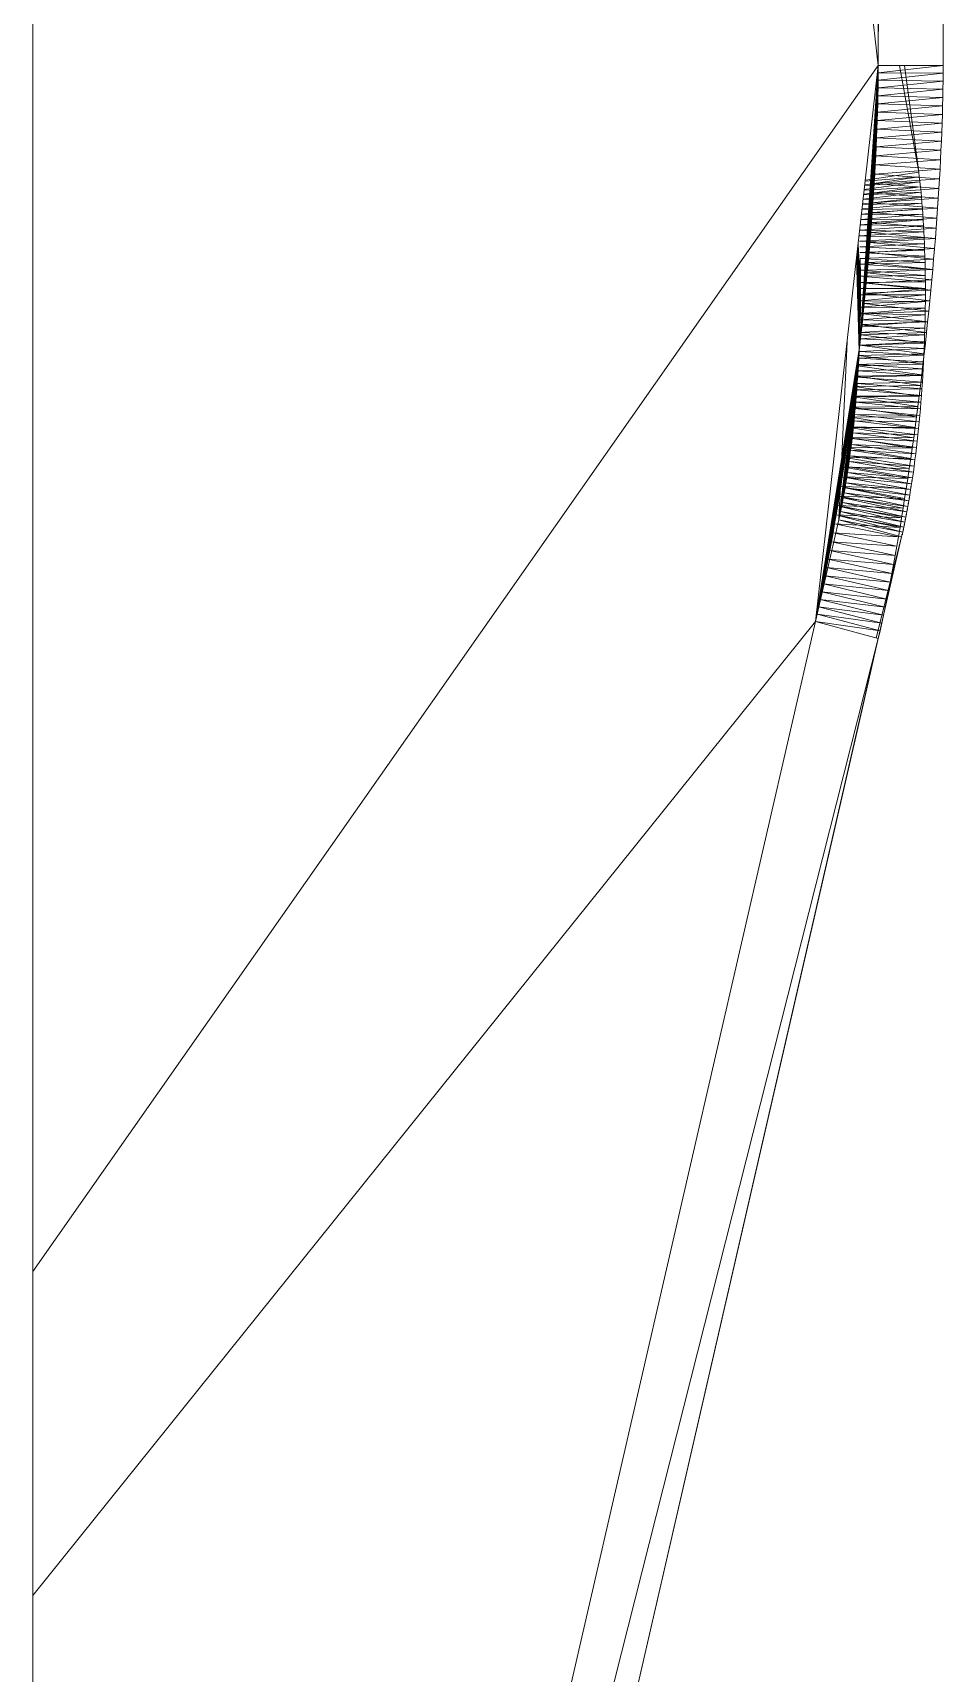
# Model space of a CAD drawing. Header units: millimetres. Extents: x 586.5 to 618.3, y 239.1 to 272.6.
# Drawn here: x 595.47554 to 595.49998, y 261.16599 to 261.21002 of the extents above; entities that cross this region are included whole.
import ezdxf

# ---------------------------------------------------------------- set-up
doc = ezdxf.new("R2010")
doc.units = ezdxf.units.MM
doc.header["$LTSCALE"] = 75
doc.layers.add('A-GENM', color=253, linetype='Continuous', lineweight=9)

# ---------------------------------------------------------------- blocks, each defined once
blk = doc.blocks.new('Object 78487 - Object-283474-Subsolo')
at = {"layer": 'A-GENM'}
for p, q in [((-34810.866, 12190), (-34810.866, 12590)), ((-34810.866, 12590), (-34810.866, 12190))]:
    blk.add_line(p, q, dxfattribs=at)
blk = doc.blocks.new('Object 78487 - Object 78487-283478-Subsolo')
blk.add_blockref('Object 78487 - Object-283474-Subsolo', (0, 0))
blk = doc.blocks.new('_2597901 -  2597901-283655-Subsolo')
at = {"layer": 'A-GENM'}
for p, q in [((-34788.163, 12320.583), (-34810.866, 12515.539)), ((-34788.163, 12461.826), (-34788.163, 12320.583)), ((-34787.678, 12461.061), (-34788.163, 12320.583)), ((-34786.421, 12320.579), (-34786.421, 12327.967)), ((-34786.421, 12320.579), (-34786.421, 12327.967)), ((-34786.421, 12326.973), (-34786.421, 12320.579)), ((-34786.421, 12320.579), (-34786.421, 12326.973)), ((-34788.163, 12320.583), (-34810.866, 12288.204)), ((-34788.163, 12320.583), (-34789.853, 12305.656)), ((-34788.163, 12320.583), (-34788.66, 12313.073)), ((-34788.163, 12320.583), (-34788.63, 12313.352)), ((-34788.163, 12320.583), (-34788.6, 12313.63)), ((-34788.163, 12320.583), (-34788.57, 12313.909)), ((-34788.163, 12320.583), (-34788.542, 12314.187)), ((-34788.163, 12320.583), (-34788.514, 12314.463)), ((-34788.163, 12320.583), (-34788.486, 12314.739)), ((-34788.163, 12320.583), (-34788.46, 12315.015)), ((-34788.163, 12320.583), (-34788.437, 12315.288)), ((-34788.163, 12320.583), (-34788.411, 12315.561)), ((-34788.163, 12320.583), (-34788.391, 12315.831)), ((-34788.163, 12320.583), (-34788.367, 12316.099)), ((-34788.163, 12320.583), (-34788.346, 12316.367)), ((-34788.163, 12320.583), (-34788.328, 12316.631)), ((-34788.163, 12320.583), (-34788.309, 12316.892)), ((-34788.163, 12320.583), (-34788.291, 12317.152)), ((-34788.163, 12320.583), (-34788.274, 12317.407)), ((-34788.163, 12320.583), (-34788.26, 12317.66)), ((-34788.163, 12320.583), (-34788.246, 12317.91)), ((-34788.163, 12320.583), (-34788.232, 12318.156)), ((-34788.163, 12320.583), (-34788.221, 12318.399)), ((-34788.163, 12320.583), (-34788.209, 12318.638)), ((-34788.163, 12320.583), (-34788.2, 12318.872)), ((-34788.163, 12320.583), (-34788.191, 12319.103)), ((-34788.163, 12320.583), (-34788.184, 12319.328)), ((-34788.163, 12320.583), (-34788.177, 12319.549)), ((-34788.163, 12320.583), (-34788.172, 12319.765)), ((-34788.163, 12320.583), (-34788.167, 12319.977)), ((-34788.163, 12320.583), (-34788.165, 12320.184)), ((-34788.163, 12320.384), (-34788.165, 12320.184)), ((-34786.423, 12320.372), (-34788.165, 12320.184)), ((-34786.421, 12320.579), (-34788.163, 12320.583)), ((-34788.163, 12320.583), (-34788.163, 12320.384)), ((-34786.421, 12320.579), (-34788.163, 12320.384)), ((-34786.423, 12320.372), (-34788.163, 12320.384)), ((-34787.592, 12320.582), (-34787.079, 12317.72)), ((-34787.459, 12320.581), (-34787.079, 12317.72)), ((-34786.421, 12320.579), (-34786.423, 12320.377)), ((-34786.421, 12320.579), (-34786.423, 12320.372)), ((-34786.421, 12320.579), (-34786.423, 12320.377)), ((-34786.423, 12320.372), (-34786.423, 12320.377)), ((-34786.423, 12320.372), (-34786.423, 12320.377)), ((-34786.423, 12320.372), (-34786.423, 12320.167)), ((-34786.423, 12320.372), (-34786.423, 12320.161)), ((-34786.423, 12320.372), (-34786.423, 12320.167)), ((-34788.167, 12319.977), (-34788.172, 12319.765)), ((-34786.428, 12319.943), (-34788.172, 12319.765)), ((-34788.165, 12320.184), (-34788.167, 12319.977)), ((-34786.423, 12320.161), (-34788.167, 12319.977)), ((-34786.428, 12319.943), (-34788.167, 12319.977)), ((-34786.423, 12320.161), (-34788.165, 12320.184)), ((-34786.428, 12319.943), (-34786.43, 12319.728)), ((-34786.428, 12319.943), (-34786.43, 12319.722)), ((-34786.428, 12319.943), (-34786.43, 12319.728)), ((-34786.423, 12320.161), (-34786.428, 12319.949)), ((-34786.423, 12320.161), (-34786.428, 12319.943)), ((-34786.423, 12320.161), (-34786.428, 12319.949)), ((-34786.428, 12319.943), (-34786.428, 12319.949)), ((-34786.428, 12319.943), (-34786.428, 12319.949)), ((-34786.423, 12320.161), (-34786.423, 12320.167)), ((-34786.423, 12320.161), (-34786.423, 12320.167)), ((-34788.177, 12319.549), (-34788.184, 12319.328)), ((-34786.437, 12319.496), (-34788.184, 12319.328)), ((-34788.172, 12319.765), (-34788.177, 12319.549)), ((-34786.43, 12319.722), (-34788.177, 12319.549)), ((-34786.437, 12319.496), (-34788.177, 12319.549)), ((-34786.43, 12319.722), (-34788.172, 12319.765)), ((-34786.437, 12319.496), (-34786.444, 12319.271)), ((-34786.437, 12319.496), (-34786.444, 12319.265)), ((-34786.437, 12319.496), (-34786.444, 12319.271)), ((-34786.43, 12319.722), (-34786.437, 12319.502)), ((-34786.43, 12319.722), (-34786.437, 12319.496)), ((-34786.43, 12319.722), (-34786.437, 12319.502)), ((-34786.437, 12319.496), (-34786.437, 12319.502)), ((-34786.437, 12319.496), (-34786.437, 12319.502)), ((-34786.43, 12319.722), (-34786.43, 12319.728)), ((-34786.43, 12319.722), (-34786.43, 12319.728)), ((-34788.191, 12319.103), (-34788.2, 12318.872)), ((-34786.451, 12319.031), (-34788.2, 12318.872)), ((-34788.184, 12319.328), (-34788.191, 12319.103)), ((-34786.444, 12319.265), (-34788.191, 12319.103)), ((-34786.451, 12319.031), (-34788.191, 12319.103)), ((-34786.444, 12319.265), (-34788.184, 12319.328)), ((-34786.451, 12319.031), (-34786.46, 12318.797)), ((-34786.451, 12319.031), (-34786.46, 12318.791)), ((-34786.451, 12319.031), (-34786.46, 12318.797)), ((-34786.444, 12319.265), (-34786.451, 12319.036)), ((-34786.444, 12319.265), (-34786.451, 12319.031)), ((-34786.444, 12319.265), (-34786.451, 12319.036)), ((-34786.451, 12319.031), (-34786.451, 12319.036)), ((-34786.451, 12319.031), (-34786.451, 12319.036)), ((-34786.444, 12319.265), (-34786.444, 12319.271)), ((-34786.444, 12319.265), (-34786.444, 12319.271)), ((-34788.209, 12318.638), (-34788.221, 12318.399)), ((-34786.47, 12318.548), (-34788.221, 12318.399)), ((-34788.2, 12318.872), (-34788.209, 12318.638)), ((-34786.46, 12318.791), (-34788.209, 12318.638)), ((-34786.47, 12318.548), (-34788.209, 12318.638)), ((-34786.46, 12318.791), (-34788.2, 12318.872)), ((-34786.47, 12318.548), (-34786.481, 12318.307)), ((-34786.47, 12318.548), (-34786.481, 12318.302)), ((-34786.47, 12318.548), (-34786.481, 12318.307)), ((-34786.46, 12318.791), (-34786.47, 12318.554)), ((-34786.46, 12318.791), (-34786.47, 12318.548)), ((-34786.46, 12318.791), (-34786.47, 12318.554)), ((-34786.47, 12318.548), (-34786.47, 12318.554)), ((-34786.47, 12318.548), (-34786.47, 12318.554)), ((-34786.46, 12318.791), (-34786.46, 12318.797)), ((-34786.46, 12318.791), (-34786.46, 12318.797)), ((-34788.232, 12318.156), (-34788.246, 12317.91)), ((-34786.493, 12318.05), (-34788.246, 12317.91)), ((-34788.221, 12318.399), (-34788.232, 12318.156)), ((-34786.481, 12318.302), (-34788.232, 12318.156)), ((-34786.493, 12318.05), (-34788.232, 12318.156)), ((-34786.481, 12318.302), (-34788.221, 12318.399)), ((-34786.493, 12318.05), (-34786.507, 12317.797)), ((-34786.507, 12317.797), (-34786.493, 12318.05)), ((-34786.493, 12318.045), (-34786.507, 12317.797)), ((-34786.507, 12317.797), (-34786.493, 12318.045)), ((-34786.481, 12318.302), (-34786.493, 12318.05)), ((-34786.481, 12318.302), (-34786.493, 12318.05)), ((-34786.481, 12318.296), (-34786.493, 12318.05)), ((-34786.493, 12318.05), (-34786.481, 12318.296)), ((-34786.493, 12318.045), (-34786.493, 12318.05)), ((-34786.481, 12318.302), (-34786.481, 12318.307)), ((-34786.481, 12318.302), (-34786.481, 12318.307)), ((-34786.481, 12318.302), (-34786.481, 12318.296)), ((-34788.512, 12317.499), (-34787.079, 12317.72)), ((-34788.26, 12317.66), (-34788.274, 12317.407)), ((-34788.246, 12317.91), (-34788.26, 12317.66)), ((-34786.507, 12317.797), (-34788.26, 12317.66)), ((-34786.521, 12317.54), (-34788.26, 12317.66)), ((-34786.507, 12317.797), (-34788.246, 12317.91)), ((-34787.079, 12317.72), (-34787.063, 12317.589)), ((-34787.079, 12317.655), (-34787.063, 12317.655)), ((-34786.507, 12317.797), (-34786.521, 12317.54)), ((-34786.521, 12317.54), (-34786.507, 12317.797)), ((-34786.507, 12317.79), (-34786.521, 12317.54)), ((-34786.521, 12317.54), (-34786.507, 12317.79)), ((-34786.507, 12317.79), (-34786.507, 12317.797)), ((-34788.569, 12316.995), (-34787.016, 12317.177)), ((-34788.556, 12317.107), (-34787.016, 12317.177)), ((-34788.554, 12317.124), (-34787.03, 12317.318)), ((-34788.542, 12317.232), (-34787.03, 12317.318)), ((-34788.54, 12317.251), (-34787.046, 12317.455)), ((-34788.528, 12317.354), (-34787.046, 12317.455)), ((-34788.526, 12317.375), (-34787.063, 12317.589)), ((-34788.514, 12317.476), (-34787.063, 12317.589)), ((-34788.274, 12317.407), (-34788.291, 12317.152)), ((-34786.537, 12317.28), (-34788.291, 12317.152)), ((-34786.521, 12317.54), (-34788.274, 12317.407)), ((-34786.537, 12317.28), (-34788.274, 12317.407)), ((-34787.046, 12317.455), (-34787.063, 12317.589)), ((-34787.046, 12317.523), (-34787.063, 12317.523)), ((-34787.046, 12317.455), (-34787.03, 12317.318)), ((-34787.03, 12317.318), (-34787.046, 12317.455)), ((-34787.03, 12317.387), (-34787.046, 12317.387)), ((-34787.03, 12317.387), (-34787.046, 12317.387)), ((-34787.03, 12317.387), (-34787.046, 12317.387)), ((-34787.03, 12317.318), (-34787.016, 12317.177)), ((-34787.016, 12317.177), (-34787.03, 12317.318)), ((-34787.016, 12317.247), (-34787.03, 12317.247)), ((-34787.016, 12317.247), (-34787.03, 12317.247)), ((-34787.016, 12317.247), (-34787.03, 12317.247)), ((-34787.016, 12317.177), (-34787.002, 12317.033)), ((-34787.002, 12317.033), (-34787.016, 12317.177)), ((-34786.537, 12317.28), (-34786.553, 12317.016)), ((-34786.537, 12317.28), (-34786.553, 12317.016)), ((-34786.537, 12317.273), (-34786.553, 12317.016)), ((-34786.553, 12317.016), (-34786.537, 12317.273)), ((-34786.537, 12317.287), (-34786.521, 12317.54)), ((-34786.521, 12317.54), (-34786.537, 12317.28)), ((-34786.521, 12317.54), (-34786.537, 12317.287)), ((-34786.537, 12317.28), (-34786.537, 12317.287)), ((-34786.537, 12317.28), (-34786.537, 12317.287)), ((-34786.537, 12317.28), (-34786.537, 12317.273)), ((-34788.615, 12316.589), (-34786.979, 12316.738)), ((-34788.601, 12316.716), (-34786.979, 12316.738)), ((-34788.599, 12316.727), (-34786.991, 12316.887)), ((-34788.585, 12316.849), (-34786.991, 12316.887)), ((-34788.584, 12316.862), (-34787.002, 12317.033)), ((-34788.571, 12316.98), (-34787.002, 12317.033)), ((-34788.309, 12316.892), (-34788.328, 12316.631)), ((-34786.572, 12316.749), (-34788.328, 12316.631)), ((-34788.291, 12317.152), (-34788.309, 12316.892)), ((-34786.553, 12317.016), (-34788.309, 12316.892)), ((-34786.572, 12316.749), (-34788.309, 12316.892)), ((-34786.553, 12317.016), (-34788.291, 12317.152)), ((-34787.002, 12317.105), (-34787.016, 12317.105)), ((-34787.002, 12317.105), (-34787.016, 12317.105)), ((-34787.002, 12317.105), (-34787.016, 12317.105)), ((-34787.002, 12317.033), (-34786.991, 12316.887)), ((-34786.991, 12316.887), (-34787.002, 12317.033)), ((-34786.991, 12316.96), (-34787.002, 12316.96)), ((-34786.991, 12316.96), (-34787.002, 12316.96)), ((-34786.991, 12316.96), (-34787.002, 12316.96)), ((-34786.991, 12316.887), (-34786.979, 12316.738)), ((-34786.979, 12316.738), (-34786.991, 12316.887)), ((-34786.979, 12316.812), (-34786.991, 12316.812)), ((-34786.979, 12316.812), (-34786.991, 12316.812)), ((-34786.979, 12316.812), (-34786.991, 12316.812)), ((-34786.979, 12316.738), (-34786.967, 12316.585)), ((-34786.967, 12316.585), (-34786.979, 12316.738)), ((-34786.591, 12316.488), (-34786.572, 12316.749)), ((-34786.572, 12316.749), (-34786.591, 12316.481)), ((-34786.572, 12316.749), (-34786.591, 12316.488)), ((-34786.553, 12317.016), (-34786.572, 12316.749)), ((-34786.572, 12316.749), (-34786.553, 12317.016)), ((-34786.553, 12317.009), (-34786.572, 12316.749)), ((-34786.572, 12316.749), (-34786.553, 12317.009)), ((-34786.553, 12317.009), (-34786.553, 12317.016)), ((-34788.648, 12316.3), (-34786.946, 12316.275)), ((-34788.647, 12316.304), (-34786.956, 12316.432)), ((-34788.632, 12316.441), (-34786.956, 12316.432)), ((-34788.631, 12316.447), (-34786.967, 12316.585)), ((-34788.616, 12316.58), (-34786.967, 12316.585)), ((-34788.346, 12316.367), (-34788.367, 12316.099)), ((-34788.328, 12316.631), (-34788.346, 12316.367)), ((-34786.591, 12316.481), (-34788.346, 12316.367)), ((-34786.612, 12316.21), (-34788.346, 12316.367)), ((-34786.591, 12316.481), (-34788.328, 12316.631)), ((-34786.967, 12316.662), (-34786.979, 12316.662)), ((-34786.967, 12316.662), (-34786.979, 12316.662)), ((-34786.967, 12316.662), (-34786.979, 12316.662)), ((-34786.967, 12316.585), (-34786.956, 12316.432)), ((-34786.956, 12316.432), (-34786.967, 12316.585)), ((-34786.956, 12316.509), (-34786.967, 12316.509)), ((-34786.956, 12316.509), (-34786.967, 12316.509)), ((-34786.956, 12316.509), (-34786.967, 12316.509)), ((-34786.956, 12316.432), (-34786.946, 12316.275)), ((-34786.946, 12316.275), (-34786.956, 12316.432)), ((-34786.946, 12316.353), (-34786.956, 12316.353)), ((-34786.946, 12316.353), (-34786.956, 12316.353)), ((-34786.946, 12316.353), (-34786.956, 12316.353)), ((-34786.591, 12316.481), (-34786.612, 12316.21)), ((-34786.591, 12316.481), (-34786.612, 12316.21)), ((-34786.591, 12316.474), (-34786.612, 12316.21)), ((-34786.612, 12316.21), (-34786.591, 12316.474)), ((-34786.591, 12316.481), (-34786.591, 12316.488)), ((-34786.591, 12316.481), (-34786.591, 12316.488)), ((-34786.591, 12316.481), (-34786.591, 12316.474)), ((-34788.677, 12316.01), (-34786.937, 12316.116)), ((-34788.677, 12316.01), (-34786.93, 12315.954)), ((-34788.67, 12315.861), (-34786.93, 12315.954)), ((-34788.67, 12315.861), (-34786.923, 12315.791)), ((-34788.664, 12316.158), (-34786.946, 12316.275)), ((-34788.664, 12316.156), (-34786.937, 12316.116)), ((-34788.367, 12316.099), (-34788.391, 12315.831)), ((-34786.632, 12315.937), (-34788.391, 12315.831)), ((-34786.612, 12316.21), (-34788.367, 12316.099)), ((-34786.632, 12315.937), (-34788.367, 12316.099)), ((-34786.946, 12316.275), (-34786.937, 12316.116)), ((-34786.937, 12316.116), (-34786.946, 12316.275)), ((-34786.946, 12316.195), (-34786.937, 12316.195)), ((-34786.946, 12316.195), (-34786.937, 12316.195)), ((-34786.946, 12316.195), (-34786.937, 12316.195)), ((-34786.937, 12316.116), (-34786.93, 12315.954)), ((-34786.93, 12315.954), (-34786.937, 12316.116)), ((-34786.937, 12316.116), (-34786.93, 12315.954)), ((-34786.93, 12315.954), (-34786.923, 12315.791)), ((-34786.93, 12315.954), (-34786.923, 12315.791)), ((-34786.923, 12315.791), (-34786.93, 12315.954)), ((-34786.632, 12315.937), (-34786.656, 12315.669)), ((-34786.632, 12315.937), (-34786.656, 12315.662)), ((-34786.632, 12315.937), (-34786.656, 12315.669)), ((-34786.632, 12315.944), (-34786.612, 12316.21)), ((-34786.612, 12316.21), (-34786.632, 12315.937)), ((-34786.612, 12316.21), (-34786.632, 12315.944)), ((-34786.632, 12315.937), (-34786.632, 12315.944)), ((-34786.632, 12315.937), (-34786.632, 12315.944)), ((-34788.679, 12312.898), (-34788.747, 12315.422)), ((-34788.672, 12313.069), (-34788.743, 12315.459)), ((-34788.665, 12313.241), (-34788.738, 12315.499)), ((-34788.66, 12313.412), (-34788.735, 12315.532)), ((-34788.656, 12313.583), (-34788.731, 12315.567)), ((-34788.651, 12313.754), (-34788.727, 12315.604)), ((-34788.646, 12313.924), (-34788.722, 12315.642)), ((-34788.644, 12314.093), (-34788.718, 12315.675)), ((-34788.642, 12314.261), (-34788.714, 12315.71)), ((-34788.642, 12314.427), (-34788.711, 12315.739)), ((-34788.642, 12314.594), (-34788.708, 12315.77)), ((-34788.663, 12315.71), (-34786.923, 12315.791)), ((-34788.663, 12315.71), (-34786.919, 12315.625)), ((-34788.658, 12315.556), (-34786.919, 12315.625)), ((-34788.658, 12315.556), (-34786.912, 12315.459)), ((-34788.653, 12315.401), (-34786.912, 12315.459)), ((-34788.411, 12315.561), (-34788.437, 12315.288)), ((-34788.391, 12315.831), (-34788.411, 12315.561)), ((-34786.656, 12315.662), (-34788.411, 12315.561)), ((-34786.679, 12315.384), (-34788.411, 12315.561)), ((-34786.656, 12315.662), (-34788.391, 12315.831)), ((-34786.923, 12315.791), (-34786.919, 12315.625)), ((-34786.923, 12315.791), (-34786.919, 12315.625)), ((-34786.923, 12315.791), (-34786.919, 12315.625)), ((-34786.919, 12315.625), (-34786.912, 12315.459)), ((-34786.919, 12315.625), (-34786.912, 12315.459)), ((-34786.919, 12315.625), (-34786.912, 12315.459)), ((-34786.912, 12315.459), (-34786.909, 12315.289)), ((-34786.912, 12315.459), (-34786.909, 12315.289)), ((-34786.909, 12315.289), (-34786.912, 12315.459)), ((-34786.656, 12315.662), (-34786.679, 12315.384)), ((-34786.656, 12315.662), (-34786.679, 12315.384)), ((-34786.656, 12315.655), (-34786.679, 12315.384)), ((-34786.679, 12315.384), (-34786.656, 12315.655)), ((-34786.656, 12315.662), (-34786.656, 12315.669)), ((-34786.656, 12315.662), (-34786.656, 12315.669)), ((-34786.656, 12315.662), (-34786.656, 12315.655)), ((-34788.649, 12315.242), (-34788.653, 12315.401)), ((-34788.653, 12315.401), (-34786.909, 12315.289)), ((-34788.649, 12315.242), (-34786.909, 12315.289)), ((-34788.646, 12315.083), (-34788.649, 12315.242)), ((-34788.649, 12315.242), (-34786.905, 12315.118)), ((-34788.646, 12315.083), (-34786.905, 12315.118)), ((-34788.644, 12314.922), (-34788.646, 12315.083)), ((-34788.646, 12315.083), (-34786.902, 12314.946)), ((-34788.46, 12315.015), (-34788.486, 12314.739)), ((-34788.437, 12315.288), (-34788.46, 12315.015)), ((-34786.702, 12315.106), (-34788.46, 12315.015)), ((-34786.728, 12314.826), (-34788.46, 12315.015)), ((-34786.679, 12315.384), (-34788.437, 12315.288)), ((-34786.702, 12315.106), (-34788.437, 12315.288)), ((-34786.909, 12315.289), (-34786.905, 12315.118)), ((-34786.909, 12315.289), (-34786.905, 12315.118)), ((-34786.909, 12315.289), (-34786.905, 12315.118)), ((-34786.905, 12315.118), (-34786.902, 12314.946)), ((-34786.905, 12315.118), (-34786.902, 12314.946)), ((-34786.905, 12315.118), (-34786.902, 12314.946)), ((-34786.702, 12315.106), (-34786.728, 12314.826)), ((-34786.728, 12314.826), (-34786.702, 12315.106)), ((-34786.702, 12315.099), (-34786.728, 12314.826)), ((-34786.728, 12314.826), (-34786.702, 12315.099)), ((-34786.679, 12315.384), (-34786.702, 12315.106)), ((-34786.702, 12315.106), (-34786.679, 12315.384)), ((-34786.679, 12315.377), (-34786.702, 12315.106)), ((-34786.702, 12315.106), (-34786.679, 12315.377)), ((-34786.702, 12315.099), (-34786.702, 12315.106)), ((-34786.679, 12315.377), (-34786.679, 12315.384)), ((-34788.644, 12314.922), (-34786.902, 12314.946)), ((-34788.642, 12314.758), (-34788.644, 12314.922)), ((-34788.644, 12314.922), (-34786.9, 12314.773)), ((-34788.642, 12314.758), (-34786.9, 12314.773)), ((-34788.642, 12314.594), (-34788.642, 12314.758)), ((-34788.642, 12314.758), (-34786.9, 12314.597)), ((-34788.642, 12314.427), (-34786.9, 12314.597)), ((-34788.642, 12314.594), (-34786.9, 12314.597)), ((-34788.642, 12314.427), (-34788.642, 12314.594)), ((-34788.486, 12314.739), (-34788.514, 12314.463)), ((-34786.753, 12314.545), (-34788.514, 12314.463)), ((-34786.728, 12314.826), (-34788.486, 12314.739)), ((-34786.753, 12314.545), (-34788.486, 12314.739)), ((-34786.902, 12314.946), (-34786.9, 12314.773)), ((-34786.902, 12314.946), (-34786.9, 12314.773)), ((-34786.9, 12314.773), (-34786.902, 12314.946)), ((-34786.9, 12314.773), (-34786.9, 12314.597)), ((-34786.9, 12314.773), (-34786.9, 12314.597)), ((-34786.9, 12314.597), (-34786.9, 12314.773)), ((-34786.9, 12314.597), (-34786.9, 12314.422)), ((-34786.9, 12314.597), (-34786.9, 12314.422)), ((-34786.9, 12314.422), (-34786.9, 12314.597)), ((-34786.753, 12314.545), (-34786.781, 12314.262)), ((-34786.753, 12314.545), (-34786.781, 12314.262)), ((-34786.753, 12314.538), (-34786.781, 12314.262)), ((-34786.781, 12314.262), (-34786.753, 12314.538)), ((-34786.753, 12314.552), (-34786.728, 12314.826)), ((-34786.728, 12314.826), (-34786.753, 12314.545)), ((-34786.728, 12314.826), (-34786.753, 12314.552)), ((-34786.753, 12314.545), (-34786.753, 12314.552)), ((-34786.753, 12314.545), (-34786.753, 12314.552)), ((-34786.753, 12314.545), (-34786.753, 12314.538)), ((-34788.646, 12313.924), (-34788.644, 12314.093)), ((-34788.644, 12314.093), (-34788.642, 12314.261)), ((-34788.644, 12314.093), (-34786.9, 12314.244)), ((-34788.644, 12314.093), (-34786.902, 12314.066)), ((-34788.642, 12314.261), (-34788.642, 12314.427)), ((-34788.642, 12314.427), (-34786.9, 12314.422)), ((-34788.642, 12314.261), (-34786.9, 12314.422)), ((-34788.642, 12314.261), (-34786.9, 12314.244)), ((-34788.542, 12314.187), (-34788.57, 12313.909)), ((-34788.514, 12314.463), (-34788.542, 12314.187)), ((-34786.781, 12314.262), (-34788.542, 12314.187)), ((-34786.809, 12313.98), (-34788.542, 12314.187)), ((-34786.781, 12314.262), (-34788.514, 12314.463)), ((-34786.9, 12314.244), (-34786.902, 12314.066)), ((-34786.9, 12314.244), (-34786.902, 12314.066)), ((-34786.9, 12314.244), (-34786.902, 12314.066)), ((-34786.9, 12314.422), (-34786.9, 12314.244)), ((-34786.9, 12314.422), (-34786.9, 12314.244)), ((-34786.9, 12314.244), (-34786.9, 12314.422)), ((-34786.781, 12314.262), (-34786.809, 12313.98)), ((-34786.809, 12313.98), (-34786.781, 12314.262)), ((-34786.781, 12314.255), (-34786.809, 12313.98)), ((-34786.809, 12313.98), (-34786.781, 12314.255)), ((-34786.781, 12314.255), (-34786.781, 12314.262)), ((-34788.656, 12313.583), (-34788.651, 12313.754)), ((-34788.656, 12313.583), (-34786.909, 12313.707)), ((-34788.651, 12313.754), (-34788.646, 12313.924)), ((-34788.651, 12313.754), (-34786.905, 12313.887)), ((-34788.651, 12313.754), (-34786.909, 12313.707)), ((-34788.646, 12313.924), (-34786.902, 12314.066)), ((-34788.646, 12313.924), (-34786.905, 12313.887)), ((-34788.57, 12313.909), (-34788.6, 12313.63)), ((-34786.839, 12313.695), (-34788.6, 12313.63)), ((-34786.809, 12313.98), (-34788.57, 12313.909)), ((-34786.839, 12313.695), (-34788.57, 12313.909)), ((-34786.909, 12313.707), (-34786.914, 12313.526)), ((-34786.909, 12313.707), (-34786.914, 12313.526)), ((-34786.914, 12313.526), (-34786.909, 12313.707)), ((-34786.905, 12313.887), (-34786.909, 12313.707)), ((-34786.905, 12313.887), (-34786.909, 12313.707)), ((-34786.905, 12313.887), (-34786.909, 12313.707)), ((-34786.902, 12314.066), (-34786.905, 12313.887)), ((-34786.902, 12314.066), (-34786.905, 12313.887)), ((-34786.902, 12314.066), (-34786.905, 12313.887)), ((-34786.87, 12313.418), (-34786.839, 12313.695)), ((-34786.839, 12313.695), (-34786.87, 12313.411)), ((-34786.839, 12313.695), (-34786.87, 12313.418)), ((-34786.809, 12313.98), (-34786.839, 12313.695)), ((-34786.839, 12313.695), (-34786.809, 12313.98)), ((-34786.809, 12313.973), (-34786.839, 12313.695)), ((-34786.839, 12313.695), (-34786.809, 12313.973)), ((-34786.809, 12313.973), (-34786.809, 12313.98)), ((-34788.672, 12313.069), (-34788.665, 12313.241)), ((-34788.665, 12313.241), (-34788.66, 12313.412)), ((-34788.665, 12313.241), (-34786.919, 12313.346)), ((-34788.665, 12313.241), (-34786.925, 12313.165)), ((-34788.66, 12313.412), (-34788.656, 12313.583)), ((-34788.66, 12313.412), (-34786.914, 12313.526)), ((-34788.66, 12313.412), (-34786.919, 12313.346)), ((-34788.63, 12313.352), (-34788.66, 12313.073)), ((-34788.656, 12313.583), (-34786.914, 12313.526)), ((-34788.6, 12313.63), (-34788.63, 12313.352)), ((-34786.87, 12313.411), (-34788.63, 12313.352)), ((-34786.9, 12313.126), (-34788.63, 12313.352)), ((-34786.87, 12313.411), (-34788.6, 12313.63)), ((-34786.919, 12313.346), (-34786.925, 12313.165)), ((-34786.919, 12313.346), (-34786.925, 12313.165)), ((-34786.925, 12313.165), (-34786.919, 12313.346)), ((-34786.914, 12313.526), (-34786.919, 12313.346)), ((-34786.914, 12313.526), (-34786.919, 12313.346)), ((-34786.914, 12313.526), (-34786.919, 12313.346)), ((-34786.87, 12313.411), (-34786.9, 12313.126)), ((-34786.87, 12313.411), (-34786.9, 12313.126)), ((-34786.87, 12313.404), (-34786.9, 12313.126)), ((-34786.9, 12313.126), (-34786.87, 12313.404)), ((-34786.87, 12313.411), (-34786.87, 12313.418)), ((-34786.87, 12313.411), (-34786.87, 12313.418)), ((-34786.87, 12313.411), (-34786.87, 12313.404)), ((-34788.66, 12313.073), (-34789.853, 12305.656)), ((-34788.693, 12312.795), (-34789.853, 12305.656)), ((-34789.228, 12308.379), (-34789.004, 12313.158)), ((-34789.228, 12308.379), (-34788.679, 12312.898)), ((-34788.693, 12312.795), (-34788.725, 12312.516)), ((-34788.66, 12313.073), (-34788.693, 12312.795)), ((-34786.932, 12312.841), (-34788.693, 12312.795)), ((-34786.965, 12312.557), (-34788.693, 12312.795)), ((-34788.688, 12312.726), (-34788.679, 12312.898)), ((-34788.688, 12312.726), (-34786.942, 12312.802)), ((-34788.679, 12312.898), (-34788.672, 12313.069)), ((-34788.679, 12312.898), (-34786.932, 12312.983)), ((-34788.679, 12312.898), (-34786.942, 12312.802)), ((-34788.672, 12313.069), (-34786.925, 12313.165)), ((-34788.672, 12313.069), (-34786.932, 12312.983)), ((-34786.9, 12313.126), (-34788.66, 12313.073)), ((-34786.932, 12312.841), (-34788.66, 12313.073)), ((-34786.965, 12312.564), (-34786.932, 12312.841)), ((-34786.932, 12312.841), (-34786.965, 12312.557)), ((-34786.932, 12312.841), (-34786.965, 12312.564)), ((-34786.942, 12312.802), (-34786.949, 12312.621)), ((-34786.942, 12312.802), (-34786.949, 12312.621)), ((-34786.949, 12312.621), (-34786.942, 12312.802)), ((-34786.932, 12312.983), (-34786.942, 12312.802)), ((-34786.932, 12312.983), (-34786.942, 12312.802)), ((-34786.932, 12312.983), (-34786.942, 12312.802)), ((-34786.925, 12313.165), (-34786.932, 12312.983)), ((-34786.925, 12313.165), (-34786.932, 12312.983)), ((-34786.925, 12313.165), (-34786.932, 12312.983)), ((-34786.9, 12313.126), (-34786.932, 12312.841)), ((-34786.932, 12312.841), (-34786.9, 12313.126)), ((-34786.9, 12313.119), (-34786.932, 12312.841)), ((-34786.932, 12312.841), (-34786.9, 12313.119)), ((-34786.9, 12313.119), (-34786.9, 12313.126)), ((-34788.725, 12312.516), (-34789.853, 12305.656)), ((-34789.228, 12308.379), (-34788.688, 12312.726)), ((-34789.228, 12308.379), (-34788.697, 12312.555)), ((-34789.228, 12308.379), (-34788.707, 12312.385)), ((-34788.725, 12312.516), (-34788.758, 12312.238)), ((-34786.965, 12312.557), (-34788.725, 12312.516)), ((-34786.998, 12312.273), (-34788.725, 12312.516)), ((-34788.718, 12312.214), (-34788.707, 12312.385)), ((-34788.707, 12312.385), (-34788.697, 12312.555)), ((-34788.707, 12312.385), (-34786.96, 12312.439)), ((-34788.707, 12312.385), (-34786.97, 12312.259)), ((-34788.697, 12312.555), (-34788.688, 12312.726)), ((-34788.697, 12312.555), (-34786.949, 12312.621)), ((-34788.697, 12312.555), (-34786.96, 12312.439)), ((-34788.688, 12312.726), (-34786.949, 12312.621)), ((-34786.965, 12312.557), (-34786.998, 12312.28)), ((-34786.965, 12312.557), (-34786.998, 12312.273)), ((-34786.965, 12312.557), (-34786.998, 12312.28)), ((-34786.96, 12312.439), (-34786.97, 12312.259)), ((-34786.96, 12312.439), (-34786.97, 12312.259)), ((-34786.97, 12312.259), (-34786.96, 12312.439)), ((-34786.965, 12312.557), (-34786.965, 12312.564)), ((-34786.965, 12312.557), (-34786.965, 12312.564)), ((-34786.949, 12312.621), (-34786.96, 12312.439)), ((-34786.949, 12312.621), (-34786.96, 12312.439)), ((-34786.949, 12312.621), (-34786.96, 12312.439)), ((-34788.758, 12312.238), (-34789.853, 12305.656)), ((-34788.793, 12311.961), (-34789.853, 12305.656)), ((-34789.228, 12308.379), (-34788.718, 12312.214)), ((-34789.228, 12308.379), (-34788.73, 12312.044)), ((-34788.793, 12311.961), (-34788.828, 12311.686)), ((-34788.758, 12312.238), (-34788.793, 12311.961)), ((-34787.032, 12311.989), (-34788.793, 12311.961)), ((-34787.067, 12311.705), (-34788.793, 12311.961)), ((-34786.998, 12312.273), (-34788.758, 12312.238)), ((-34787.032, 12311.989), (-34788.758, 12312.238)), ((-34788.742, 12311.874), (-34788.73, 12312.044)), ((-34788.742, 12311.874), (-34786.993, 12311.898)), ((-34788.73, 12312.044), (-34788.718, 12312.214)), ((-34788.73, 12312.044), (-34786.981, 12312.079)), ((-34788.73, 12312.044), (-34786.993, 12311.898)), ((-34788.718, 12312.214), (-34786.97, 12312.259)), ((-34788.718, 12312.214), (-34786.981, 12312.079)), ((-34787.032, 12311.989), (-34787.067, 12311.705)), ((-34787.067, 12311.705), (-34787.032, 12311.989)), ((-34787.032, 12311.982), (-34787.067, 12311.705)), ((-34787.067, 12311.705), (-34787.032, 12311.982)), ((-34786.998, 12312.273), (-34787.032, 12311.989)), ((-34786.998, 12312.273), (-34787.032, 12311.989)), ((-34786.998, 12312.266), (-34787.032, 12311.989)), ((-34787.032, 12311.989), (-34786.998, 12312.266)), ((-34787.032, 12311.982), (-34787.032, 12311.989)), ((-34786.993, 12311.898), (-34787.007, 12311.719)), ((-34786.993, 12311.898), (-34787.007, 12311.719)), ((-34787.007, 12311.719), (-34786.993, 12311.898)), ((-34786.998, 12312.273), (-34786.998, 12312.28)), ((-34786.998, 12312.273), (-34786.998, 12312.28)), ((-34786.998, 12312.273), (-34786.998, 12312.266)), ((-34786.981, 12312.079), (-34786.993, 12311.898)), ((-34786.981, 12312.079), (-34786.993, 12311.898)), ((-34786.993, 12311.898), (-34786.981, 12312.079)), ((-34786.97, 12312.259), (-34786.981, 12312.079)), ((-34786.97, 12312.259), (-34786.981, 12312.079)), ((-34786.981, 12312.079), (-34786.97, 12312.259)), ((-34788.828, 12311.686), (-34789.853, 12305.656)), ((-34789.228, 12308.379), (-34788.742, 12311.874)), ((-34789.228, 12308.379), (-34788.756, 12311.705)), ((-34789.228, 12308.379), (-34788.77, 12311.538)), ((-34788.828, 12311.686), (-34788.863, 12311.41)), ((-34787.067, 12311.705), (-34788.828, 12311.686)), ((-34787.102, 12311.423), (-34788.828, 12311.686)), ((-34788.784, 12311.372), (-34788.77, 12311.538)), ((-34788.77, 12311.538), (-34788.756, 12311.705)), ((-34788.77, 12311.538), (-34787.021, 12311.54)), ((-34788.77, 12311.538), (-34787.035, 12311.364)), ((-34788.756, 12311.705), (-34788.742, 12311.874)), ((-34788.756, 12311.705), (-34787.007, 12311.719)), ((-34788.756, 12311.705), (-34787.021, 12311.54)), ((-34788.742, 12311.874), (-34787.007, 12311.719)), ((-34787.102, 12311.43), (-34787.067, 12311.705)), ((-34787.067, 12311.705), (-34787.102, 12311.423)), ((-34787.067, 12311.705), (-34787.102, 12311.43)), ((-34787.021, 12311.54), (-34787.035, 12311.364)), ((-34787.021, 12311.54), (-34787.035, 12311.364)), ((-34787.021, 12311.54), (-34787.035, 12311.364)), ((-34787.007, 12311.719), (-34787.021, 12311.54)), ((-34787.007, 12311.719), (-34787.021, 12311.54)), ((-34787.007, 12311.719), (-34787.021, 12311.54)), ((-34788.863, 12311.41), (-34789.853, 12305.656)), ((-34788.9, 12311.137), (-34789.853, 12305.656)), ((-34789.228, 12308.379), (-34788.784, 12311.372)), ((-34789.228, 12308.379), (-34788.8, 12311.207)), ((-34789.228, 12308.379), (-34788.816, 12311.044)), ((-34788.9, 12311.137), (-34788.937, 12310.865)), ((-34788.863, 12311.41), (-34788.9, 12311.137)), ((-34787.139, 12311.143), (-34788.9, 12311.137)), ((-34787.177, 12310.863), (-34788.9, 12311.137)), ((-34787.102, 12311.423), (-34788.863, 12311.41)), ((-34787.139, 12311.143), (-34788.863, 12311.41)), ((-34788.832, 12310.881), (-34788.816, 12311.044)), ((-34788.816, 12311.044), (-34788.8, 12311.207)), ((-34788.816, 12311.044), (-34787.067, 12311.011)), ((-34788.816, 12311.044), (-34787.084, 12310.837)), ((-34788.8, 12311.207), (-34788.784, 12311.372)), ((-34788.8, 12311.207), (-34787.051, 12311.187)), ((-34788.8, 12311.207), (-34787.067, 12311.011)), ((-34788.784, 12311.372), (-34787.035, 12311.364)), ((-34788.784, 12311.372), (-34787.051, 12311.187)), ((-34787.177, 12310.869), (-34787.139, 12311.143)), ((-34787.139, 12311.143), (-34787.177, 12310.863)), ((-34787.139, 12311.143), (-34787.177, 12310.869)), ((-34787.102, 12311.423), (-34787.139, 12311.143)), ((-34787.102, 12311.423), (-34787.139, 12311.143)), ((-34787.102, 12311.416), (-34787.139, 12311.143)), ((-34787.139, 12311.143), (-34787.102, 12311.416)), ((-34787.102, 12311.423), (-34787.102, 12311.43)), ((-34787.102, 12311.423), (-34787.102, 12311.43)), ((-34787.102, 12311.423), (-34787.102, 12311.416)), ((-34787.067, 12311.011), (-34787.084, 12310.837)), ((-34787.067, 12311.011), (-34787.084, 12310.837)), ((-34787.067, 12311.011), (-34787.084, 12310.837)), ((-34787.051, 12311.187), (-34787.067, 12311.011)), ((-34787.051, 12311.187), (-34787.067, 12311.011)), ((-34787.051, 12311.187), (-34787.067, 12311.011)), ((-34787.035, 12311.364), (-34787.051, 12311.187)), ((-34787.035, 12311.364), (-34787.051, 12311.187)), ((-34787.051, 12311.187), (-34787.035, 12311.364)), ((-34788.937, 12310.865), (-34789.853, 12305.656)), ((-34788.974, 12310.594), (-34789.853, 12305.656)), ((-34789.228, 12308.379), (-34788.832, 12310.881)), ((-34789.228, 12308.379), (-34788.849, 12310.721)), ((-34789.228, 12308.379), (-34788.867, 12310.563)), ((-34788.974, 12310.594), (-34789.014, 12310.325)), ((-34788.937, 12310.865), (-34788.974, 12310.594)), ((-34787.214, 12310.585), (-34788.974, 12310.594)), ((-34787.253, 12310.308), (-34788.974, 12310.594)), ((-34787.177, 12310.863), (-34788.937, 12310.865)), ((-34787.214, 12310.585), (-34788.937, 12310.865)), ((-34788.886, 12310.406), (-34788.867, 12310.563)), ((-34788.867, 12310.563), (-34788.849, 12310.721)), ((-34788.867, 12310.563), (-34787.121, 12310.494)), ((-34788.867, 12310.563), (-34787.139, 12310.324)), ((-34788.849, 12310.721), (-34788.832, 12310.881)), ((-34788.849, 12310.721), (-34787.102, 12310.665)), ((-34788.849, 12310.721), (-34787.121, 12310.494)), ((-34788.832, 12310.881), (-34787.084, 12310.837)), ((-34788.832, 12310.881), (-34787.102, 12310.665)), ((-34787.214, 12310.585), (-34787.253, 12310.308)), ((-34787.214, 12310.585), (-34787.253, 12310.308)), ((-34787.214, 12310.578), (-34787.253, 12310.308)), ((-34787.253, 12310.308), (-34787.214, 12310.578)), ((-34787.177, 12310.863), (-34787.214, 12310.592)), ((-34787.177, 12310.863), (-34787.214, 12310.585)), ((-34787.177, 12310.863), (-34787.214, 12310.592)), ((-34787.214, 12310.585), (-34787.214, 12310.592)), ((-34787.214, 12310.585), (-34787.214, 12310.592)), ((-34787.214, 12310.585), (-34787.214, 12310.578)), ((-34787.177, 12310.863), (-34787.177, 12310.869)), ((-34787.177, 12310.863), (-34787.177, 12310.869)), ((-34787.102, 12310.665), (-34787.121, 12310.494)), ((-34787.102, 12310.665), (-34787.121, 12310.494)), ((-34787.121, 12310.494), (-34787.102, 12310.665)), ((-34787.084, 12310.837), (-34787.102, 12310.665)), ((-34787.084, 12310.837), (-34787.102, 12310.665)), ((-34787.102, 12310.665), (-34787.084, 12310.837)), ((-34789.014, 12310.325), (-34789.853, 12305.656)), ((-34789.228, 12308.379), (-34788.886, 12310.406)), ((-34789.228, 12308.379), (-34788.907, 12310.251)), ((-34789.014, 12310.325), (-34789.051, 12310.059)), ((-34787.253, 12310.308), (-34789.014, 12310.325)), ((-34787.293, 12310.032), (-34789.014, 12310.325)), ((-34788.925, 12310.099), (-34788.907, 12310.251)), ((-34788.907, 12310.251), (-34788.886, 12310.406)), ((-34788.907, 12310.251), (-34787.16, 12310.157)), ((-34788.907, 12310.251), (-34787.181, 12309.99)), ((-34788.886, 12310.406), (-34787.139, 12310.324)), ((-34788.886, 12310.406), (-34787.16, 12310.157)), ((-34787.253, 12310.308), (-34787.293, 12310.032)), ((-34787.293, 12310.032), (-34787.253, 12310.308)), ((-34787.253, 12310.301), (-34787.293, 12310.032)), ((-34787.293, 12310.032), (-34787.253, 12310.301)), ((-34787.253, 12310.301), (-34787.253, 12310.308)), ((-34787.16, 12310.157), (-34787.181, 12309.99)), ((-34787.16, 12310.157), (-34787.181, 12309.99)), ((-34787.16, 12310.157), (-34787.181, 12309.99)), ((-34787.139, 12310.324), (-34787.16, 12310.157)), ((-34787.139, 12310.324), (-34787.16, 12310.157)), ((-34787.16, 12310.157), (-34787.139, 12310.324)), ((-34787.121, 12310.494), (-34787.139, 12310.324)), ((-34787.121, 12310.494), (-34787.139, 12310.324)), ((-34787.121, 12310.494), (-34787.139, 12310.324)), ((-34789.051, 12310.059), (-34789.853, 12305.656)), ((-34789.09, 12309.795), (-34789.853, 12305.656)), ((-34789.228, 12308.379), (-34788.925, 12310.099)), ((-34789.228, 12308.379), (-34788.946, 12309.949)), ((-34789.228, 12308.379), (-34788.967, 12309.801)), ((-34789.09, 12309.795), (-34789.13, 12309.534)), ((-34789.051, 12310.059), (-34789.09, 12309.795)), ((-34787.332, 12309.76), (-34789.09, 12309.795)), ((-34787.372, 12309.489), (-34789.09, 12309.795)), ((-34787.293, 12310.032), (-34789.051, 12310.059)), ((-34787.332, 12309.76), (-34789.051, 12310.059)), ((-34788.988, 12309.657), (-34788.967, 12309.801)), ((-34788.967, 12309.801), (-34788.946, 12309.949)), ((-34788.967, 12309.801), (-34787.223, 12309.665)), ((-34788.967, 12309.801), (-34787.246, 12309.506)), ((-34788.946, 12309.949), (-34788.925, 12310.099)), ((-34788.946, 12309.949), (-34787.202, 12309.827)), ((-34788.946, 12309.949), (-34787.223, 12309.665)), ((-34788.925, 12310.099), (-34787.181, 12309.99)), ((-34788.925, 12310.099), (-34787.202, 12309.827)), ((-34787.332, 12309.76), (-34787.372, 12309.496)), ((-34787.332, 12309.76), (-34787.372, 12309.489)), ((-34787.332, 12309.76), (-34787.372, 12309.496)), ((-34787.332, 12309.767), (-34787.293, 12310.032)), ((-34787.293, 12310.032), (-34787.332, 12309.76)), ((-34787.293, 12310.032), (-34787.332, 12309.767)), ((-34787.332, 12309.76), (-34787.332, 12309.767)), ((-34787.332, 12309.76), (-34787.332, 12309.767)), ((-34787.202, 12309.827), (-34787.223, 12309.665)), ((-34787.202, 12309.827), (-34787.223, 12309.665)), ((-34787.202, 12309.827), (-34787.223, 12309.665)), ((-34787.181, 12309.99), (-34787.202, 12309.827)), ((-34787.181, 12309.99), (-34787.202, 12309.827)), ((-34787.181, 12309.99), (-34787.202, 12309.827)), ((-34789.13, 12309.534), (-34789.853, 12305.656)), ((-34789.172, 12309.275), (-34789.853, 12305.656)), ((-34789.228, 12308.379), (-34788.988, 12309.657)), ((-34789.228, 12308.379), (-34789.011, 12309.515)), ((-34789.228, 12308.379), (-34789.032, 12309.375)), ((-34789.228, 12308.379), (-34789.056, 12309.239)), ((-34789.172, 12309.275), (-34789.211, 12309.02)), ((-34789.13, 12309.534), (-34789.172, 12309.275)), ((-34787.414, 12309.221), (-34789.172, 12309.275)), ((-34787.456, 12308.956), (-34789.172, 12309.275)), ((-34787.372, 12309.489), (-34789.13, 12309.534)), ((-34787.414, 12309.221), (-34789.13, 12309.534)), ((-34789.079, 12309.106), (-34789.056, 12309.239)), ((-34789.056, 12309.239), (-34789.032, 12309.375)), ((-34789.056, 12309.239), (-34787.344, 12308.891)), ((-34789.056, 12309.239), (-34787.318, 12309.041)), ((-34789.032, 12309.375), (-34789.011, 12309.515)), ((-34789.032, 12309.375), (-34787.318, 12309.041)), ((-34789.032, 12309.375), (-34787.295, 12309.193)), ((-34789.011, 12309.515), (-34788.988, 12309.657)), ((-34789.011, 12309.515), (-34787.295, 12309.193)), ((-34789.011, 12309.515), (-34787.27, 12309.347)), ((-34788.988, 12309.657), (-34787.246, 12309.506)), ((-34788.988, 12309.657), (-34787.27, 12309.347)), ((-34787.372, 12309.489), (-34787.414, 12309.221)), ((-34787.372, 12309.489), (-34787.414, 12309.221)), ((-34787.372, 12309.482), (-34787.414, 12309.221)), ((-34787.414, 12309.221), (-34787.372, 12309.482)), ((-34787.372, 12309.489), (-34787.372, 12309.496)), ((-34787.372, 12309.489), (-34787.372, 12309.496)), ((-34787.372, 12309.489), (-34787.372, 12309.482)), ((-34787.27, 12309.347), (-34787.295, 12309.193)), ((-34787.295, 12309.193), (-34787.27, 12309.347)), ((-34787.295, 12309.271), (-34787.27, 12309.271)), ((-34787.27, 12309.271), (-34787.295, 12309.271)), ((-34787.295, 12309.271), (-34787.27, 12309.271)), ((-34787.246, 12309.506), (-34787.27, 12309.347)), ((-34787.246, 12309.506), (-34787.27, 12309.347)), ((-34787.27, 12309.427), (-34787.246, 12309.427)), ((-34787.246, 12309.427), (-34787.27, 12309.427)), ((-34787.27, 12309.427), (-34787.246, 12309.427)), ((-34787.223, 12309.665), (-34787.246, 12309.506)), ((-34787.223, 12309.665), (-34787.246, 12309.506)), ((-34787.246, 12309.506), (-34787.223, 12309.665)), ((-34789.211, 12309.02), (-34789.853, 12305.656)), ((-34789.211, 12309.02), (-34789.253, 12308.766)), ((-34789.228, 12308.379), (-34789.079, 12309.106)), ((-34789.228, 12308.379), (-34789.104, 12308.977)), ((-34789.228, 12308.379), (-34789.128, 12308.85)), ((-34787.456, 12308.956), (-34789.211, 12309.02)), ((-34787.498, 12308.693), (-34789.211, 12309.02)), ((-34789.151, 12308.728), (-34789.128, 12308.85)), ((-34789.128, 12308.85), (-34789.104, 12308.977)), ((-34789.128, 12308.85), (-34787.423, 12308.458)), ((-34789.128, 12308.85), (-34787.398, 12308.6)), ((-34789.104, 12308.977), (-34789.079, 12309.106)), ((-34789.104, 12308.977), (-34787.398, 12308.6)), ((-34789.104, 12308.977), (-34787.37, 12308.744)), ((-34789.079, 12309.106), (-34787.37, 12308.744)), ((-34789.079, 12309.106), (-34787.344, 12308.891)), ((-34787.498, 12308.7), (-34787.456, 12308.956)), ((-34787.456, 12308.956), (-34787.498, 12308.693)), ((-34787.456, 12308.956), (-34787.498, 12308.7)), ((-34787.414, 12309.221), (-34787.456, 12308.956)), ((-34787.456, 12308.956), (-34787.414, 12309.221)), ((-34787.414, 12309.214), (-34787.456, 12308.956)), ((-34787.456, 12308.956), (-34787.414, 12309.214)), ((-34787.414, 12309.214), (-34787.414, 12309.221)), ((-34787.344, 12308.891), (-34787.37, 12308.744)), ((-34787.37, 12308.744), (-34787.344, 12308.891)), ((-34787.37, 12308.817), (-34787.344, 12308.817)), ((-34787.344, 12308.817), (-34787.37, 12308.817)), ((-34787.37, 12308.817), (-34787.344, 12308.817)), ((-34787.318, 12309.041), (-34787.344, 12308.891)), ((-34787.344, 12308.891), (-34787.318, 12309.041)), ((-34787.344, 12308.965), (-34787.318, 12308.965)), ((-34787.318, 12308.965), (-34787.344, 12308.965)), ((-34787.344, 12308.965), (-34787.318, 12308.965)), ((-34787.295, 12309.193), (-34787.318, 12309.041)), ((-34787.318, 12309.041), (-34787.295, 12309.193)), ((-34787.318, 12309.116), (-34787.295, 12309.116)), ((-34787.295, 12309.116), (-34787.318, 12309.116)), ((-34787.295, 12309.116), (-34787.318, 12309.116)), ((-34789.854, 12305.656), (-34789.228, 12308.379)), ((-34789.253, 12308.766), (-34789.853, 12305.656)), ((-34789.295, 12308.517), (-34789.853, 12305.656)), ((-34789.295, 12308.517), (-34789.337, 12308.271)), ((-34789.253, 12308.766), (-34789.295, 12308.517)), ((-34787.539, 12308.432), (-34789.295, 12308.517)), ((-34787.581, 12308.175), (-34789.295, 12308.517)), ((-34787.498, 12308.693), (-34789.253, 12308.766)), ((-34787.539, 12308.432), (-34789.253, 12308.766)), ((-34789.228, 12308.379), (-34789.151, 12308.728)), ((-34789.228, 12308.379), (-34789.177, 12308.609)), ((-34789.228, 12308.379), (-34789.202, 12308.494)), ((-34789.228, 12308.379), (-34787.537, 12307.924)), ((-34789.228, 12308.379), (-34787.507, 12308.052)), ((-34789.202, 12308.494), (-34789.177, 12308.609)), ((-34789.202, 12308.494), (-34787.507, 12308.052)), ((-34789.202, 12308.494), (-34787.479, 12308.185)), ((-34789.177, 12308.609), (-34789.151, 12308.728)), ((-34789.177, 12308.609), (-34787.479, 12308.185)), ((-34789.177, 12308.609), (-34787.451, 12308.32)), ((-34789.151, 12308.728), (-34787.451, 12308.32)), ((-34789.151, 12308.728), (-34787.423, 12308.458)), ((-34787.539, 12308.432), (-34787.581, 12308.175)), ((-34787.539, 12308.432), (-34787.581, 12308.175)), ((-34787.539, 12308.425), (-34787.581, 12308.175)), ((-34787.581, 12308.175), (-34787.539, 12308.425)), ((-34787.498, 12308.693), (-34787.539, 12308.439)), ((-34787.498, 12308.693), (-34787.539, 12308.432)), ((-34787.498, 12308.693), (-34787.539, 12308.439)), ((-34787.539, 12308.432), (-34787.539, 12308.439)), ((-34787.539, 12308.432), (-34787.539, 12308.439)), ((-34787.539, 12308.432), (-34787.539, 12308.425)), ((-34787.498, 12308.693), (-34787.498, 12308.7)), ((-34787.498, 12308.693), (-34787.498, 12308.7)), ((-34787.423, 12308.458), (-34787.451, 12308.32)), ((-34787.451, 12308.32), (-34787.423, 12308.458)), ((-34787.451, 12308.389), (-34787.423, 12308.389)), ((-34787.423, 12308.389), (-34787.451, 12308.389)), ((-34787.451, 12308.389), (-34787.423, 12308.389)), ((-34787.398, 12308.6), (-34787.423, 12308.458)), ((-34787.423, 12308.458), (-34787.398, 12308.6)), ((-34787.423, 12308.529), (-34787.398, 12308.529)), ((-34787.398, 12308.529), (-34787.423, 12308.529)), ((-34787.398, 12308.529), (-34787.423, 12308.529)), ((-34787.37, 12308.744), (-34787.398, 12308.6)), ((-34787.398, 12308.6), (-34787.37, 12308.744)), ((-34787.398, 12308.672), (-34787.37, 12308.672)), ((-34787.37, 12308.672), (-34787.398, 12308.672)), ((-34787.37, 12308.672), (-34787.398, 12308.672)), ((-34789.337, 12308.271), (-34789.853, 12305.656)), ((-34789.379, 12308.029), (-34789.853, 12305.656)), ((-34789.379, 12308.029), (-34789.421, 12307.791)), ((-34789.337, 12308.271), (-34789.379, 12308.029)), ((-34787.625, 12307.922), (-34789.379, 12308.029)), ((-34787.667, 12307.672), (-34789.379, 12308.029)), ((-34787.581, 12308.175), (-34789.337, 12308.271)), ((-34787.625, 12307.922), (-34789.337, 12308.271)), ((-34788.221, 12305.216), (-34787.537, 12307.924)), ((-34787.537, 12307.924), (-34788.163, 12305.2)), ((-34787.625, 12307.922), (-34787.667, 12307.678)), ((-34787.625, 12307.922), (-34787.667, 12307.672)), ((-34787.625, 12307.922), (-34787.667, 12307.678)), ((-34787.625, 12307.928), (-34787.581, 12308.175)), ((-34787.581, 12308.175), (-34787.625, 12307.922)), ((-34787.581, 12308.175), (-34787.625, 12307.928)), ((-34787.625, 12307.922), (-34787.625, 12307.928)), ((-34787.625, 12307.922), (-34787.625, 12307.928)), ((-34787.537, 12307.924), (-34787.507, 12308.052)), ((-34787.537, 12307.988), (-34787.507, 12307.988)), ((-34787.507, 12308.052), (-34787.479, 12308.185)), ((-34787.507, 12308.118), (-34787.479, 12308.118)), ((-34787.451, 12308.32), (-34787.479, 12308.185)), ((-34787.479, 12308.185), (-34787.451, 12308.32)), ((-34787.479, 12308.252), (-34787.451, 12308.252)), ((-34787.451, 12308.252), (-34787.479, 12308.252)), ((-34787.479, 12308.252), (-34787.451, 12308.252)), ((-34789.421, 12307.791), (-34789.853, 12305.656)), ((-34789.465, 12307.556), (-34789.853, 12305.656)), ((-34789.465, 12307.556), (-34789.507, 12307.326)), ((-34789.421, 12307.791), (-34789.465, 12307.556)), ((-34787.711, 12307.427), (-34789.465, 12307.556)), ((-34787.756, 12307.184), (-34789.465, 12307.556)), ((-34787.667, 12307.672), (-34789.421, 12307.791)), ((-34787.711, 12307.427), (-34789.421, 12307.791)), ((-34787.667, 12307.672), (-34787.711, 12307.432)), ((-34787.667, 12307.672), (-34787.711, 12307.427)), ((-34787.667, 12307.672), (-34787.711, 12307.432)), ((-34787.667, 12307.672), (-34787.667, 12307.678)), ((-34787.667, 12307.672), (-34787.667, 12307.678)), ((-34789.507, 12307.326), (-34789.853, 12305.656)), ((-34789.551, 12307.1), (-34789.853, 12305.656)), ((-34789.551, 12307.1), (-34789.593, 12306.879)), ((-34789.507, 12307.326), (-34789.551, 12307.1)), ((-34787.8, 12306.945), (-34789.551, 12307.1)), ((-34787.846, 12306.71), (-34789.551, 12307.1)), ((-34787.756, 12307.184), (-34789.507, 12307.326)), ((-34787.8, 12306.945), (-34789.507, 12307.326)), ((-34787.756, 12307.184), (-34787.8, 12306.945)), ((-34787.8, 12306.945), (-34787.756, 12307.184)), ((-34787.756, 12307.178), (-34787.8, 12306.945)), ((-34787.8, 12306.945), (-34787.756, 12307.178)), ((-34787.711, 12307.427), (-34787.756, 12307.184)), ((-34787.711, 12307.427), (-34787.756, 12307.184)), ((-34787.711, 12307.421), (-34787.756, 12307.184)), ((-34787.756, 12307.184), (-34787.711, 12307.421)), ((-34787.756, 12307.178), (-34787.756, 12307.184)), ((-34787.711, 12307.427), (-34787.711, 12307.432)), ((-34787.711, 12307.427), (-34787.711, 12307.432)), ((-34787.711, 12307.427), (-34787.711, 12307.421)), ((-34789.593, 12306.879), (-34789.853, 12305.656)), ((-34789.637, 12306.663), (-34789.853, 12305.656)), ((-34789.637, 12306.663), (-34789.679, 12306.451)), ((-34789.593, 12306.879), (-34789.637, 12306.663)), ((-34787.891, 12306.481), (-34789.637, 12306.663)), ((-34787.935, 12306.256), (-34789.637, 12306.663)), ((-34787.846, 12306.71), (-34789.593, 12306.879)), ((-34787.891, 12306.481), (-34789.593, 12306.879)), ((-34787.846, 12306.71), (-34787.891, 12306.481)), ((-34787.891, 12306.481), (-34787.846, 12306.71)), ((-34787.846, 12306.705), (-34787.891, 12306.481)), ((-34787.891, 12306.481), (-34787.846, 12306.705)), ((-34787.8, 12306.945), (-34787.846, 12306.71)), ((-34787.846, 12306.71), (-34787.8, 12306.945)), ((-34787.802, 12306.939), (-34787.846, 12306.71)), ((-34787.846, 12306.71), (-34787.802, 12306.939)), ((-34787.846, 12306.705), (-34787.846, 12306.71)), ((-34787.802, 12306.939), (-34787.8, 12306.945)), ((-34789.679, 12306.451), (-34789.853, 12305.656)), ((-34789.723, 12306.245), (-34789.853, 12305.656)), ((-34789.723, 12306.245), (-34789.767, 12306.044)), ((-34789.679, 12306.451), (-34789.723, 12306.245)), ((-34787.981, 12306.035), (-34789.723, 12306.245)), ((-34788.025, 12305.819), (-34789.723, 12306.245)), ((-34787.935, 12306.256), (-34789.679, 12306.451)), ((-34787.981, 12306.035), (-34789.679, 12306.451)), ((-34787.935, 12306.256), (-34787.981, 12306.035)), ((-34787.979, 12306.041), (-34787.935, 12306.256)), ((-34787.935, 12306.256), (-34787.979, 12306.041)), ((-34787.891, 12306.481), (-34787.935, 12306.256)), ((-34787.935, 12306.256), (-34787.891, 12306.481)), ((-34787.891, 12306.476), (-34787.935, 12306.256)), ((-34787.935, 12306.256), (-34787.891, 12306.476)), ((-34787.891, 12306.476), (-34787.891, 12306.481)), ((-34789.767, 12306.044), (-34789.853, 12305.656)), ((-34789.809, 12305.849), (-34789.853, 12305.656)), ((-34789.767, 12306.044), (-34789.809, 12305.849)), ((-34788.072, 12305.607), (-34789.809, 12305.849)), ((-34788.118, 12305.401), (-34789.809, 12305.849)), ((-34788.025, 12305.819), (-34789.767, 12306.044)), ((-34788.072, 12305.607), (-34789.767, 12306.044)), ((-34788.025, 12305.819), (-34788.072, 12305.607)), ((-34788.072, 12305.607), (-34788.025, 12305.819)), ((-34788.028, 12305.813), (-34788.072, 12305.607)), ((-34788.072, 12305.607), (-34788.028, 12305.813)), ((-34788.028, 12305.813), (-34788.025, 12305.819)), ((-34787.981, 12306.035), (-34788.025, 12305.819)), ((-34787.981, 12306.035), (-34788.025, 12305.819)), ((-34787.981, 12306.029), (-34788.025, 12305.819)), ((-34788.025, 12305.819), (-34787.981, 12306.029)), ((-34787.981, 12306.035), (-34787.979, 12306.041)), ((-34787.981, 12306.035), (-34787.979, 12306.041)), ((-34787.981, 12306.035), (-34787.981, 12306.029)), ((-34789.853, 12305.656), (-34810.866, 12279.509)), ((-34789.853, 12305.656), (-34807.699, 12228.05)), ((-34788.118, 12305.401), (-34789.853, 12305.656)), ((-34788.163, 12305.2), (-34789.853, 12305.656)), ((-34788.118, 12305.401), (-34788.163, 12305.2)), ((-34788.163, 12305.2), (-34788.118, 12305.401)), ((-34788.118, 12305.397), (-34788.163, 12305.2)), ((-34788.163, 12305.2), (-34788.118, 12305.397)), ((-34788.072, 12305.607), (-34788.118, 12305.401)), ((-34788.118, 12305.401), (-34788.072, 12305.607)), ((-34788.074, 12305.602), (-34788.118, 12305.401)), ((-34788.118, 12305.401), (-34788.074, 12305.602)), ((-34788.118, 12305.397), (-34788.118, 12305.401)), ((-34788.074, 12305.602), (-34788.072, 12305.607)), ((-34788.163, 12305.2), (-34807.699, 12228.05)), ((-34788.163, 12305.2), (-34806.013, 12227.573)), ((-34806.013, 12227.573), (-34788.163, 12305.2)), ((-34788.609, 12303.258), (-34788.163, 12305.2)), ((-34788.609, 12303.258), (-34806.013, 12227.573)), ((-34806.013, 12227.573), (-34788.609, 12303.258))]:
    blk.add_line(p, q, dxfattribs=at)
blk = doc.blocks.new('_2597901 -  2597901-283659-Subsolo')
blk.add_blockref('_2597901 -  2597901-283655-Subsolo', (0, 0))

msp = doc.modelspace()

# ---------------------------------------------------------------- block references
at = {"layer": 'A-GENM', "xscale": 0.001, "yscale": 0.001, "zscale": 0.001}
for name in ['_2597901 -  2597901-283659-Subsolo', 'Object 78487 - Object 78487-283478-Subsolo']:
    msp.add_blockref(name, (630.286406, 248.888567), dxfattribs=at)

doc.saveas('drawing.dxf')
